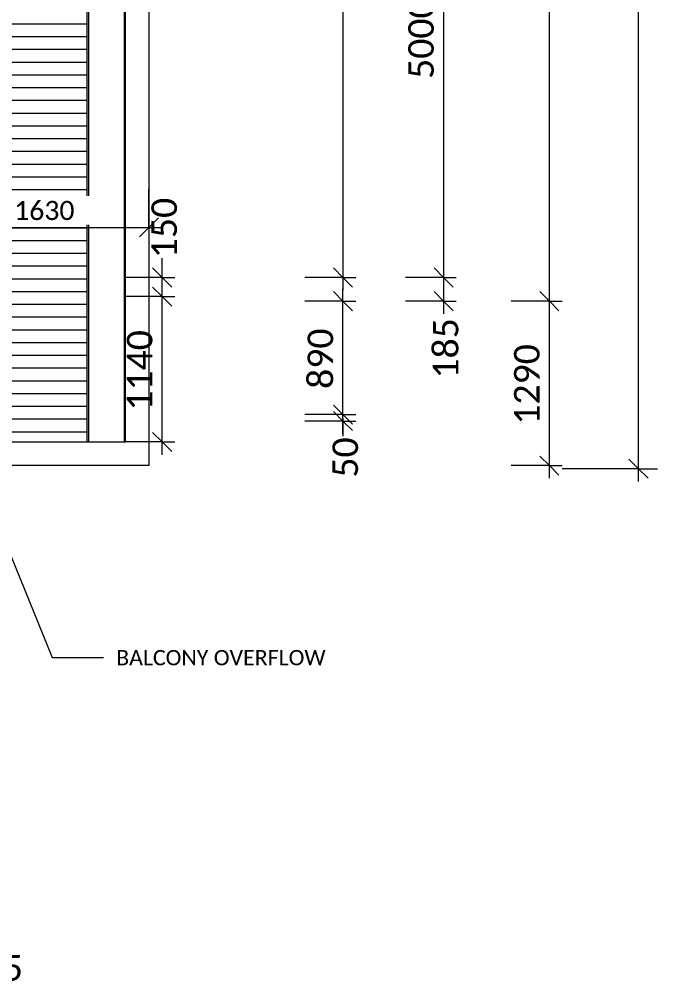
# Model space of a CAD drawing. Header units: millimetres. Extents: x 21531 to 45083, y 2320 to 36941.
# Drawn here: x 39574 to 44584, y 4932 to 12534 of the extents above; entities that cross this region are included whole.
import ezdxf

# ---------------------------------------------------------------- set-up
doc = ezdxf.new("R2010")
doc.units = ezdxf.units.MM
for name, color, linetype, lineweight in [('A-ANNO-DIMS', 211, 'Continuous', 9), ('A-ANNO-DIMS-100', 211, 'Continuous', 9), ('A-DETL-MBND', 5, 'Continuous', 9), ('A-ROOF-OTLN', 132, 'Continuous', 9), ('A-WALL', 113, 'Continuous', 9), ('G-ANNO-TEXT', 231, 'Continuous', 9)]:
    doc.layers.add(name, color=color, linetype=linetype, lineweight=lineweight)
doc.styles.add('Calibri_1', font='calibri.ttf', dxfattribs={"height": 200})
doc.styles.add('Calibri_3', font='calibri.ttf', dxfattribs={"height": 150})
doc.styles.add('Calibri_4', font='calibri.ttf', dxfattribs={"height": 120})
doc.styles.add('Calibri_5', font='calibri.ttf', dxfattribs={"height": 300})
doc.dimstyles.new('1_5mm_Calibri_Orange', dxfattribs={"dimscale": 304.8, "dimtxt": 176.602264, "dimasz": 0.492126, "dimexe": 0.328084, "dimexo": 0.0625, "dimgap": 0, "dimtad": 1, "dimdec": 0, "dimzin": 0, "dimdsep": 46, "dimtxsty": 'Calibri_3', "dimblk1": 'OBLIQUE', "dimblk2": 'OBLIQUE', "dimsah": 1, "dimcen": 0.09, "dimdle": 0.328084, "dimazin": 0, "dimtfac": 1, "dimtdec": 4, "dimtix": 1, "dimtmove": 0, "dimatfit": 3, "dimfxl": 0.984252, "dimfxlon": 1, "dimtvp": 1, "dimtfill": 1, "dimtolj": 1, "dimtzin": 0, "dimarcsym": 2})
doc.dimstyles.new('2_0mm_Calibrii', dxfattribs={"dimscale": 304.8, "dimtxt": 235.469685, "dimasz": 0.492126, "dimexe": 0.328084, "dimexo": 0.0625, "dimgap": 0, "dimtad": 1, "dimdec": 0, "dimzin": 0, "dimdsep": 46, "dimtxsty": 'Calibri_1', "dimblk1": 'OBLIQUE', "dimblk2": 'OBLIQUE', "dimsah": 1, "dimcen": 0.09, "dimdle": 0.328084, "dimazin": 0, "dimtfac": 1, "dimtdec": 4, "dimtix": 1, "dimtmove": 0, "dimatfit": 3, "dimfxl": 0.984252, "dimfxlon": 1, "dimtvp": 1, "dimtolj": 1, "dimtzin": 0, "dimarcsym": 2})
doc.dimstyles.new('2_0mm_Calibrii_1', dxfattribs={"dimscale": 304.8, "dimtxt": 235.469685, "dimasz": 0.492126, "dimexe": 0.328084, "dimexo": 0.0625, "dimgap": 0, "dimtad": 1, "dimdec": 0, "dimzin": 0, "dimdsep": 46, "dimtxsty": 'Calibri_1', "dimblk1": 'OBLIQUE', "dimblk2": 'OBLIQUE', "dimsah": 1, "dimcen": 0.09, "dimdle": 0.328084, "dimazin": 0, "dimtfac": 1, "dimtdec": 4, "dimtix": 1, "dimtmove": 2, "dimatfit": 3, "dimfxl": 0.984252, "dimfxlon": 1, "dimtvp": 1, "dimtolj": 1, "dimtzin": 0, "dimarcsym": 2})
doc.dimstyles.new('2_0mm_Calibrii_2', dxfattribs={"dimscale": 304.8, "dimtxt": 235.469685, "dimasz": 0.492126, "dimexe": 0.328084, "dimexo": 0.0625, "dimgap": 0, "dimtad": 1, "dimdec": 0, "dimzin": 0, "dimdsep": 46, "dimtxsty": 'Calibri_1', "dimblk1": 'OBLIQUE', "dimblk2": 'OBLIQUE', "dimsah": 1, "dimcen": 0.09, "dimdle": 0.328084, "dimazin": 0, "dimtfac": 1, "dimtdec": 4, "dimtix": 1, "dimtmove": 1, "dimatfit": 3, "dimfxl": 0.984252, "dimfxlon": 1, "dimtvp": 1, "dimtolj": 1, "dimtzin": 0, "dimarcsym": 2})
doc.dimstyles.new('2_0mm_Calibrii_slab_plan', dxfattribs={"dimscale": 304.8, "dimtxt": 235.469685, "dimasz": 0.492126, "dimexe": 0.328084, "dimexo": 0.0625, "dimgap": 0, "dimtad": 1, "dimdec": 0, "dimzin": 0, "dimdsep": 46, "dimtxsty": 'Calibri_1', "dimblk1": 'OBLIQUE', "dimblk2": 'OBLIQUE', "dimsah": 1, "dimcen": 0.09, "dimdle": 0.328084, "dimazin": 0, "dimtfac": 1, "dimtdec": 4, "dimtix": 1, "dimtmove": 0, "dimatfit": 3, "dimfxl": 0.984252, "dimfxlon": 1, "dimtvp": 1, "dimtolj": 1, "dimtzin": 0, "dimarcsym": 2})
doc.dimstyles.new('2_0mm_Calibrii_slab_plan_1', dxfattribs={"dimscale": 304.8, "dimtxt": 235.469685, "dimasz": 0.492126, "dimexe": 0.328084, "dimexo": 0.0625, "dimgap": 0, "dimtad": 1, "dimdec": 0, "dimzin": 0, "dimdsep": 46, "dimtxsty": 'Calibri_1', "dimblk1": 'OBLIQUE', "dimblk2": 'OBLIQUE', "dimsah": 1, "dimcen": 0.09, "dimdle": 0.328084, "dimazin": 0, "dimtfac": 1, "dimtdec": 4, "dimtix": 1, "dimtmove": 1, "dimatfit": 3, "dimfxl": 0.984252, "dimfxlon": 1, "dimtvp": 1, "dimtolj": 1, "dimtzin": 0, "dimarcsym": 2})
doc.dimstyles.new('3_0mm_CALIBRI', dxfattribs={"dimscale": 304.8, "dimtxt": 353.204527, "dimasz": 0.492126, "dimexe": 0.492126, "dimexo": 0.0625, "dimgap": 0, "dimtad": 1, "dimdec": 0, "dimzin": 0, "dimdsep": 46, "dimtxsty": 'Calibri_5', "dimblk1": 'OBLIQUE', "dimblk2": 'OBLIQUE', "dimsah": 1, "dimcen": 0.09, "dimdle": 0.328084, "dimazin": 0, "dimtfac": 1, "dimtdec": 4, "dimtix": 1, "dimtmove": 0, "dimatfit": 3, "dimfxl": 1.968504, "dimfxlon": 1, "dimtvp": 1, "dimtolj": 1, "dimtzin": 0, "dimarcsym": 2})

# ---------------------------------------------------------------- blocks, each defined once
blk = doc.blocks.new('DIMBLOCK43-3_ FIRST FLOOR')
at = {"layer": 'A-ANNO-DIMS-100'}
for p, q in [((43733.5, 10324.5), (43658.5, 10399.5)), ((43733.5, 10324.5), (43433.5, 10324.5)), ((43733.5, 8934.5), (43733.5, 10324.5)), ((43733.5, 10324.5), (43808.5, 10249.5)), ((43733.5, 10324.5), (43833.5, 10324.5)), ((43733.5, 9034.5), (43658.5, 9109.5)), ((43733.5, 9034.5), (43433.5, 9034.5)), ((43733.5, 9034.5), (43808.5, 8959.5)), ((43733.5, 9034.5), (43833.5, 9034.5))]:
    blk.add_line(p, q, dxfattribs=at)
at = {"layer": 'A-ANNO-DIMS-100', "color": 0, "insert": (43456.3, 9355.2), "char_height": 200, "width": 778.208, "attachment_point": 1, "rotation": 90, "line_spacing_factor": 1.158048, "style": 'Calibri_1'}
blk.add_mtext('1290', dxfattribs=at)
blk = doc.blocks.new('_Oblique')
at = {"color": 0, "linetype": 'ByBlock', "lineweight": -2}
blk.add_line((-0.5, -0.5), (0.5, 0.5), dxfattribs=at)
blk = doc.blocks.new('DIMBLOCK44-3_ FIRST FLOOR')
at = {"layer": 'A-ANNO-DIMS-100'}
for p, q in [((43733.5, 16914.5), (43658.5, 16989.5)), ((43733.5, 16914.5), (43433.5, 16914.5)), ((43733.5, 10324.5), (43733.5, 16914.5)), ((43733.5, 16914.5), (43808.5, 16839.5)), ((43733.5, 16914.5), (43833.5, 16914.5)), ((43733.5, 10324.5), (43658.5, 10399.5)), ((43733.5, 10324.5), (43433.5, 10324.5)), ((43733.5, 10324.5), (43808.5, 10249.5)), ((43733.5, 10324.5), (43833.5, 10324.5))]:
    blk.add_line(p, q, dxfattribs=at)
at = {"layer": 'A-ANNO-DIMS-100', "color": 0, "insert": (43456.3, 13295.2), "char_height": 200, "width": 778.208, "attachment_point": 1, "rotation": 90, "line_spacing_factor": 1.158048, "style": 'Calibri_1'}
blk.add_mtext('6590', dxfattribs=at)
blk = doc.blocks.new('DIMBLOCK51-3_ FIRST FLOOR')
at = {"layer": 'A-ANNO-DIMS-100'}
for p, q in [((42903.4, 15509.5), (42828.4, 15584.5)), ((42903.4, 15509.5), (42603.4, 15509.5)), ((42903.4, 15509.5), (42903.4, 10509.5)), ((42903.4, 15509.5), (42978.4, 15434.5)), ((42903.4, 15509.5), (43003.4, 15509.5)), ((42903.4, 10509.5), (42828.4, 10584.5)), ((42903.4, 10509.5), (42603.4, 10509.5)), ((42903.4, 10509.5), (42978.4, 10434.5)), ((42903.4, 10509.5), (43003.4, 10509.5))]:
    blk.add_line(p, q, dxfattribs=at)
at = {"layer": 'A-ANNO-DIMS-100', "color": 0, "insert": (42626.2, 12067.6), "char_height": 200, "width": 2260.509, "attachment_point": 1, "rotation": 90, "line_spacing_factor": 1.158048, "style": 'Calibri_1'}
blk.add_mtext('5000 RUMPUS', dxfattribs=at)
blk = doc.blocks.new('DIMBLOCK52-3_ FIRST FLOOR')
at = {"layer": 'A-ANNO-DIMS-100'}
for p, q in [((42903.4, 10509.5), (42828.4, 10584.5)), ((42903.4, 10509.5), (42603.4, 10509.5)), ((42903.4, 10509.5), (42903.4, 10224.5)), ((42903.4, 10509.5), (42978.4, 10434.5)), ((42903.4, 10509.5), (43003.4, 10509.5)), ((42903.4, 10324.5), (42828.4, 10399.5)), ((42903.4, 10324.5), (42603.4, 10324.5)), ((42903.4, 10324.5), (42978.4, 10249.5)), ((42903.4, 10324.5), (43003.4, 10324.5))]:
    blk.add_line(p, q, dxfattribs=at)
at = {"layer": 'A-ANNO-DIMS-100', "color": 0, "insert": (42819.2, 9716.8), "char_height": 200, "width": 583.656, "attachment_point": 1, "rotation": 90, "line_spacing_factor": 1.158048, "style": 'Calibri_1'}
blk.add_mtext('185', dxfattribs=at)
blk = doc.blocks.new('DIMBLOCK53-3_ FIRST FLOOR')
at = {"layer": 'A-ANNO-DIMS-100'}
for p, q in [((42113.4, 16729.5), (42038.4, 16804.5)), ((42113.4, 16829.5), (42113.4, 10409.5)), ((42113.4, 16729.5), (41813.4, 16729.5)), ((42113.4, 16729.5), (42188.4, 16654.5)), ((42113.4, 16729.5), (42213.4, 16729.5)), ((42113.4, 10509.5), (42038.4, 10584.5)), ((42113.4, 10509.5), (41813.4, 10509.5)), ((42113.4, 10509.5), (42188.4, 10434.5)), ((42113.4, 10509.5), (42213.4, 10509.5))]:
    blk.add_line(p, q, dxfattribs=at)
at = {"layer": 'A-ANNO-DIMS-100', "color": 0, "insert": (41836.2, 12677.6), "char_height": 200, "width": 2260.509, "attachment_point": 1, "rotation": 90, "line_spacing_factor": 1.158048, "style": 'Calibri_1'}
blk.add_mtext('6220 RUMPUS', dxfattribs=at)
blk = doc.blocks.new('DIMBLOCK63-3_ FIRST FLOOR')
at = {"layer": 'A-ANNO-DIMS-100'}
for p, q in [((38775.4, 5109), (38775.4, 5409)), ((38960.4, 5109), (38960.4, 5409)), ((38775.4, 5109), (38850.4, 5184)), ((38960.4, 5109), (39035.4, 5184)), ((38775.4, 5109), (38700.4, 5034)), ((38775.4, 5109), (39060.4, 5109)), ((38775.4, 5109), (38775.4, 5009)), ((38960.4, 5109), (38885.4, 5034)), ((38960.4, 5109), (38960.4, 5009))]:
    blk.add_line(p, q, dxfattribs=at)
blk.add_ellipse((39127.9, 5109), major_axis=(260, 0), ratio=0.003737, start_param=1.570796, end_param=3.141593, dxfattribs=at)
at = {"layer": 'A-ANNO-DIMS-100', "color": 0, "insert": (39127.9, 5194.2), "char_height": 200, "width": 583.656, "attachment_point": 1, "line_spacing_factor": 1.158048, "style": 'Calibri_1'}
blk.add_mtext('185', dxfattribs=at)
blk = doc.blocks.new('DIMBLOCK70-3_ FIRST FLOOR')
at = {"layer": 'A-ANNO-DIMS-100'}
for p, q in [((42113.4, 9434), (42038.4, 9509)), ((42113.4, 9434), (41813.4, 9434)), ((42113.4, 9384), (42038.4, 9459)), ((42113.4, 9284), (42113.4, 9434)), ((42113.4, 9434), (42188.4, 9359)), ((42113.4, 9434), (42213.4, 9434)), ((42113.4, 9384), (41813.4, 9384)), ((42113.4, 9384), (42188.4, 9309)), ((42113.4, 9384), (42213.4, 9384))]:
    blk.add_line(p, q, dxfattribs=at)
blk.add_ellipse((42113.4, 9264.2), major_axis=(0, 144.7), ratio=0.014755, start_param=4.712389, end_param=6.283185, dxfattribs=at)
at = {"layer": 'A-ANNO-DIMS-100', "color": 0, "insert": (42031.4, 8940), "char_height": 200, "width": 389.104, "attachment_point": 1, "rotation": 90, "line_spacing_factor": 1.158048, "style": 'Calibri_1'}
blk.add_mtext('50', dxfattribs=at)
blk = doc.blocks.new('DIMBLOCK71-3_ FIRST FLOOR')
at = {"layer": 'A-ANNO-DIMS-100'}
for p, q in [((42113.4, 9434), (42113.4, 10424.5)), ((42113.4, 10324.5), (42038.4, 10399.5)), ((42113.4, 10324.5), (41813.4, 10324.5)), ((42113.4, 10324.5), (42188.4, 10249.5)), ((42113.4, 10324.5), (42213.4, 10324.5)), ((42113.4, 9434), (42038.4, 9509)), ((42113.4, 9434), (41813.4, 9434)), ((42113.4, 9434), (42188.4, 9359)), ((42113.4, 9434), (42213.4, 9434))]:
    blk.add_line(p, q, dxfattribs=at)
at = {"layer": 'A-ANNO-DIMS-100', "color": 0, "insert": (41836.2, 9636), "char_height": 200, "width": 583.656, "attachment_point": 1, "rotation": 90, "line_spacing_factor": 1.158048, "style": 'Calibri_1'}
blk.add_mtext('890', dxfattribs=at)
blk = doc.blocks.new('DIMBLOCK76-3_ FIRST FLOOR')
at = {"layer": 'A-ANNO-DIMS-100'}
for p, q in [((38960.4, 10902.7), (38960.4, 11202.7)), ((40590.4, 10902.7), (40590.4, 11202.7)), ((38960.4, 10902.7), (39035.4, 10977.7)), ((40590.4, 10902.7), (40665.4, 10977.7)), ((38860.4, 10902.7), (40690.4, 10902.7)), ((38960.4, 10902.7), (38885.4, 10827.7)), ((38960.4, 10902.7), (38960.4, 10802.7)), ((40590.4, 10902.7), (40515.4, 10827.7)), ((40590.4, 10902.7), (40590.4, 10802.7))]:
    blk.add_line(p, q, dxfattribs=at)
at = {"layer": 'A-ANNO-DIMS-100', "color": 0, "insert": (39532.3, 11110.6), "char_height": 150, "width": 583.656, "attachment_point": 1, "line_spacing_factor": 1.158048, "style": 'Calibri_3', "bg_fill": 3, "box_fill_scale": 1.25, "bg_fill_color": 9, "bg_fill_true_color": 13158600, "bg_fill_transparency": 0}
blk.add_mtext('1630', dxfattribs=at)
blk = doc.blocks.new('DIMBLOCK87-3_ FIRST FLOOR')
at = {"layer": 'A-ANNO-DIMS-100'}
for p, q in [((44433.5, 8909.5), (44433.5, 20679.5)), ((44433.5, 20579.5), (44358.5, 20654.5)), ((44433.5, 20579.5), (43833.5, 20579.5)), ((44433.5, 20579.5), (44508.5, 20504.5)), ((44433.5, 20579.5), (44583.5, 20579.5)), ((44433.5, 9009.5), (44358.5, 9084.5)), ((44433.5, 9009.5), (43833.5, 9009.5)), ((44433.5, 9009.5), (44508.5, 8934.5)), ((44433.5, 9009.5), (44583.5, 9009.5))]:
    blk.add_line(p, q, dxfattribs=at)
at = {"layer": 'A-ANNO-DIMS-100', "color": 0, "insert": (44017.7, 14186.5), "char_height": 300, "width": 1459.14, "attachment_point": 1, "rotation": 90, "line_spacing_factor": 1.158048, "style": 'Calibri_5'}
blk.add_mtext('11570', dxfattribs=at)
blk = doc.blocks.new('DIMBLOCK94-3_ FIRST FLOOR')
at = {"layer": 'A-ANNO-DIMS-100'}
for p, q in [((40694.3, 10359.5), (40619.3, 10434.5)), ((40694.3, 10359.5), (40394.3, 10359.5)), ((40694.3, 9119.5), (40694.3, 10359.5)), ((40694.3, 10359.5), (40769.3, 10284.5)), ((40694.3, 10359.5), (40794.3, 10359.5)), ((40694.3, 9219.5), (40619.3, 9294.5)), ((40694.3, 9219.5), (40394.3, 9219.5)), ((40694.3, 9219.5), (40769.3, 9144.5)), ((40694.3, 9219.5), (40794.3, 9219.5))]:
    blk.add_line(p, q, dxfattribs=at)
at = {"layer": 'A-ANNO-DIMS-100', "color": 0, "insert": (40417.1, 9465.2), "char_height": 200, "width": 778.208, "attachment_point": 1, "rotation": 90, "line_spacing_factor": 1.158048, "style": 'Calibri_1'}
blk.add_mtext('1140', dxfattribs=at)
blk = doc.blocks.new('DIMBLOCK95-3_ FIRST FLOOR')
at = {"layer": 'A-ANNO-DIMS-100'}
for p, q in [((40694.3, 10509.5), (40619.3, 10584.5)), ((40694.3, 10359.5), (40694.3, 10609.5)), ((40694.3, 10509.5), (40394.3, 10509.5)), ((40694.3, 10509.5), (40769.3, 10434.5)), ((40694.3, 10509.5), (40794.3, 10509.5)), ((40694.3, 10359.5), (40619.3, 10434.5)), ((40694.3, 10359.5), (40394.3, 10359.5)), ((40694.3, 10359.5), (40769.3, 10284.5)), ((40694.3, 10359.5), (40794.3, 10359.5))]:
    blk.add_line(p, q, dxfattribs=at)
blk.add_ellipse((40694.3, 10660.9), major_axis=(0, 226.4), ratio=0.000326, start_param=3.141593, end_param=4.712389, dxfattribs=at)
at = {"layer": 'A-ANNO-DIMS-100', "color": 0, "insert": (40610.1, 10660.9), "char_height": 200, "width": 583.656, "attachment_point": 1, "rotation": 90, "line_spacing_factor": 1.158048, "style": 'Calibri_1'}
blk.add_mtext('150', dxfattribs=at)

msp = doc.modelspace()

# ---------------------------------------------------------------- hatches: boundary and pattern name
at = {"layer": 'A-DETL-MBND'}
h = msp.add_hatch(dxfattribs=at)
h.set_pattern_fill('FP_5', color=254, style=0, pattern_type=2)
h.set_pattern_definition([(180, (62.84, 0), (-1e-14, -100), [])])
h.paths.add_polyline_path([(38960.4, 9219.5), (40105.4, 9219.5), (40105.4, 16179.5), (38960.4, 16179.5), (38960.4, 9234)])

# ---------------------------------------------------------------- linework, layer by layer
msp.add_line((40105.4, 9219.5), (40105.4, 16179.5), dxfattribs=at)
at = {"layer": 'A-ROOF-OTLN'}
for p, q in [((40395.4, 16739.5), (40395.4, 9219.5)), ((40115.4, 16179.5), (40115.4, 9219.5))]:
    msp.add_line(p, q, dxfattribs=at)
at = {"layer": 'A-WALL'}
for p, q in [((40590.4, 16924.5), (40590.4, 9034.5)), ((40405.4, 9219.5), (40405.4, 16739.5)), ((34390.4, 9219.5), (40405.4, 9219.5)), ((40590.4, 9034.5), (34390.4, 9034.5))]:
    msp.add_line(p, q, dxfattribs=at)
at = {"layer": 'G-ANNO-TEXT', "color": 30}
for p, q in [((39013.3, 9540.9), (39830.1, 7527.9)), ((39830.1, 7527.9), (40233.4, 7527.9))]:
    msp.add_line(p, q, dxfattribs=at)

# ---------------------------------------------------------------- texts
at = {"layer": 'G-ANNO-TEXT', "color": 30, "insert": (40333.4, 7587.9), "char_height": 120, "width": 2036.286, "attachment_point": 1, "style": 'Calibri_4', "bg_fill": 3, "box_fill_scale": 1.25, "bg_fill_color": 9, "bg_fill_true_color": 13158600, "bg_fill_transparency": 0}
msp.add_mtext('BALCONY OVERFLOW', dxfattribs=at)

# ---------------------------------------------------------------- dimensions: what is measured, and where the dimension line sits
at = {"layer": 'A-ANNO-DIMS'}
for base, p1, p2, dimstyle, override, picture, middle in [((44433.5, 20579.5), (43833.5, 9009.5), (43833.5, 20579.5), '3_0mm_CALIBRI', {"dimpost": '<>', "dimfxl": 11570.000001}, 'DIMBLOCK87-3_ FIRST FLOOR', (44279.9, 14794.5)), ((43733.5, 16914.5), (43433.5, 10324.5), (43433.5, 16914.5), '2_0mm_Calibrii', {"dimpost": '<>', "dimfxl": 6590}, 'DIMBLOCK44-3_ FIRST FLOOR', (43631.1, 13619.5)), ((42113.4, 10509.5), (41813.4, 16729.5), (41813.4, 10509.5), '2_0mm_Calibrii', {"dimpost": '<>RUMPUS', "dimfxl": 6220}, 'DIMBLOCK53-3_ FIRST FLOOR', (42011, 13619.5)), ((42903.4, 10509.5), (42603.4, 15509.5), (42603.4, 10509.5), '2_0mm_Calibrii', {"dimpost": '<>RUMPUS', "dimfxl": 4999.999999}, 'DIMBLOCK51-3_ FIRST FLOOR', (42801, 13009.5)), ((40694.3, 10359.5), (40394.3, 9219.5), (40394.3, 10359.5), '2_0mm_Calibrii_slab_plan', {"dimpost": '<>', "dimfxl": 1140.000002}, 'DIMBLOCK94-3_ FIRST FLOOR', (40591.8, 9789.5)), ((42113.4308, 10324.4634), (41813.4308, 9433.989), (41813.4308, 10324.4634), '2_0mm_Calibrii', {"dimpost": '<>', "dimfxl": 890.474413}, 'DIMBLOCK71-3_ FIRST FLOOR', (42010.9693, 9879.2262)), ((43733.5, 10324.5), (43433.5, 9034.5), (43433.5, 10324.5), '2_0mm_Calibrii', {"dimpost": '<>', "dimfxl": 1290.000002}, 'DIMBLOCK43-3_ FIRST FLOOR', (43631.1, 9679.5))]:
    dim = msp.add_linear_dim(base=base, p1=p1, p2=p2, angle=90, dimstyle=dimstyle, override=override, dxfattribs=at)
    dim.commit()
    dim.dimension.update_dxf_attribs({"geometry": picture, "text_midpoint": middle})
for base, p1, p2, dimstyle, override, picture, middle in [((42903.4, 10324.5), (42603.4, 10509.5), (42603.4, 10324.5), '2_0mm_Calibrii_1', {"dimpost": '<>', "dimfxl": 185}, 'DIMBLOCK52-3_ FIRST FLOOR', (42952.5, 10008.7)), ((42113.4, 9434), (41813.4, 9384), (41813.4, 9434), '2_0mm_Calibrii_2', {"dimpost": '<>', "dimfxl": 50}, 'DIMBLOCK70-3_ FIRST FLOOR', (42164.7, 9134.5))]:
    dim = msp.add_linear_dim(base=base, p1=p1, p2=p2, angle=90, dimstyle=dimstyle, override=override, dxfattribs=at)
    dim.commit()
    dim.dimension.update_dxf_attribs({"geometry": picture, "text_midpoint": middle, "dimtype": 160, "text_rotation": 90})
dim = msp.add_linear_dim(base=(38960.4, 5109), p1=(38775.4, 5409), p2=(38960.4, 5409), dimstyle='2_0mm_Calibrii_2', override={"dimpost": '<>', "dimfxl": 185}, dxfattribs=at)
dim.commit()
dim.dimension.update_dxf_attribs({"geometry": 'DIMBLOCK63-3_ FIRST FLOOR', "text_midpoint": (39419.8, 5060.9), "dimtype": 160})

# ---------------------------------------------------------------- next in the draw order: dimensions: what is measured, and where the dimension line sits
dim = msp.add_linear_dim(base=(40590.4, 10902.7), p1=(38960.4, 11202.7), p2=(40590.4, 11202.7), dimstyle='1_5mm_Calibri_Orange', override={"dimpost": '<>', "dimfxl": 1630.000001}, dxfattribs=at)
dim.commit()
dim.dimension.update_dxf_attribs({"geometry": 'DIMBLOCK76-3_ FIRST FLOOR', "text_midpoint": (39775.4, 10979.6)})

# ---------------------------------------------------------------- next in the draw order: dimensions: what is measured, and where the dimension line sits
dim = msp.add_linear_dim(base=(40694.3, 10509.5), p1=(40394.3, 10359.5), p2=(40394.3, 10509.5), angle=90, dimstyle='2_0mm_Calibrii_slab_plan_1', override={"dimpost": '<>', "dimfxl": 150}, dxfattribs=at)
dim.commit()
dim.dimension.update_dxf_attribs({"geometry": 'DIMBLOCK95-3_ FIRST FLOOR', "text_midpoint": (40743.5, 10952.7), "dimtype": 160, "text_rotation": 90})

doc.saveas('drawing.dxf')
